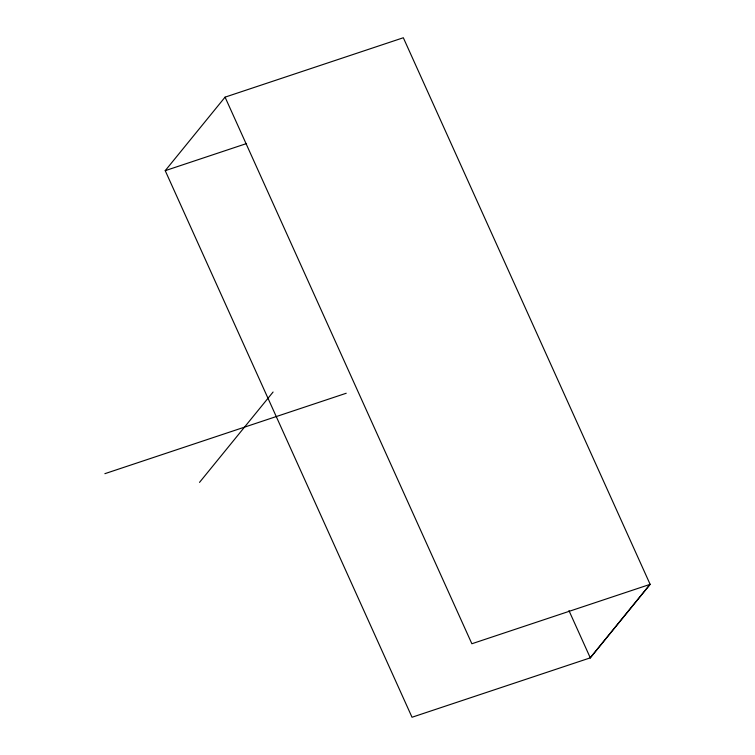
<?xml version="1.0" encoding="UTF-8"?>
<svg xmlns="http://www.w3.org/2000/svg" width="755" height="755" viewBox="0 0 755 755"><rect width="100%" height="100%" fill="white"/><g stroke="black" fill="none" stroke-linecap="round" stroke-linejoin="round"><path stroke-width="1.13" d="M165.222 170.658L225.065 97.15L403.33 37.75L650.13 584.342L590.287 657.85L412.022 717.25L165.222 170.658L246.555 143.554M199.528 482.379L273.084 392.024M590.231 657.86L650.074 584.361M104.87 473.678L346.224 393.251M650.13 584.342L471.866 643.751L225.065 97.15M568.959 610.606L590.287 657.85"/></g></svg>
